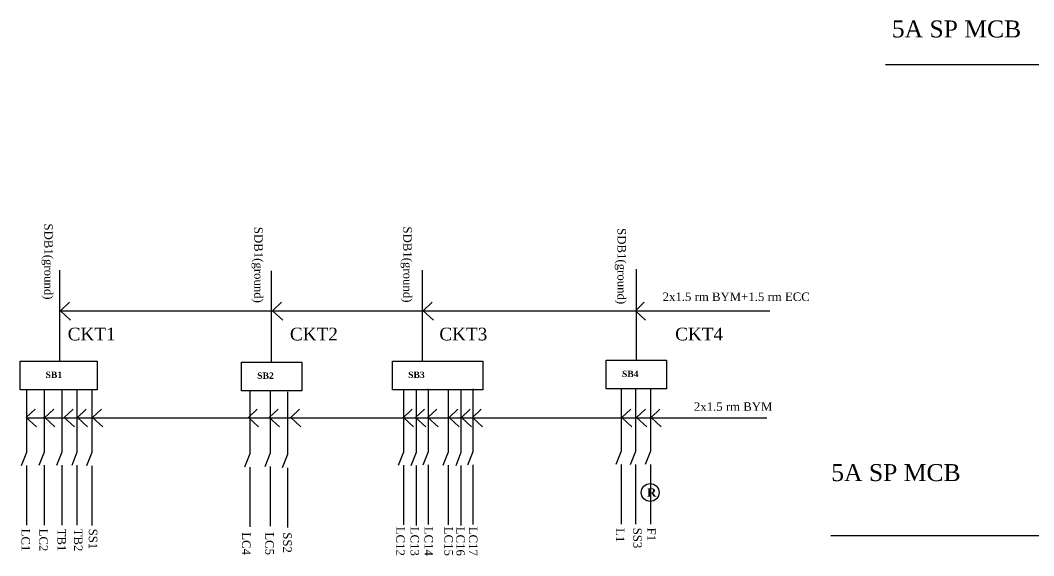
# Model space of a CAD drawing. Header units: inches. Extents: x -7121 to -1666, y 2270 to 5014.
# Drawn here: x -4732 to -3534, y 2448 to 3080 of the extents above; entities that cross this region are included whole.
import ezdxf

# ---------------------------------------------------------------- set-up
doc = ezdxf.new("R2010")
doc.units = ezdxf.units.IN
doc.header["$MEASUREMENT"] = 0
doc.linetypes.add('ACAD_ISO02W100', pattern=[15, 12, -3])
doc.layers.add('Diagram', color=7, linetype='ACAD_ISO02W100')
doc.styles.get("Standard").update_dxf_attribs({"font": 'times.ttf', "height": 6})

# ---------------------------------------------------------------- blocks, each defined once
blk = doc.blocks.new('SWITCH')
at = {"layer": 'Diagram', "linetype": 'Continuous'}
for p, q in [((0, 0), (0, -135.5)), ((0, -135.5), (0, -148.5)), ((0, -148.5), (-12.5, -180)), ((0, -179.5), (0, -320.5)), ((-1, -205), (-1, -205))]:
    blk.add_line(p, q, dxfattribs=at)

msp = doc.modelspace()

# ---------------------------------------------------------------- linework, layer by layer
at = {"layer": 'Diagram', "linetype": 'Continuous'}
for p, q in [((-3146.00001, 3027), (-3709.50001, 3027)), ((-4684.58841, 2677.42659), (-4684.58841, 2784.92659)), ((-4434.58841, 2676.42659), (-4434.58841, 2783.92659)), ((-4256.33841, 2677.42659), (-4256.33841, 2784.92659)), ((-4003.77463, 2678.49375), (-4003.77463, 2785.99375)), ((-4684, 2737), (-4673.5, 2747)), ((-4433.5, 2737), (-4423, 2747)), ((-4255.5, 2737), (-4245, 2747)), ((-4005, 2737), (-3994.5, 2747)), ((-4672, 2726), (-4684, 2737)), ((-4683.5, 2737), (-3846, 2737)), ((-4421.5, 2726), (-4433.5, 2737)), ((-4243.5, 2726), (-4255.5, 2737)), ((-3993, 2726), (-4005, 2737)), ((-4731.5, 2643.67659), (-4731.5, 2677.42659)), ((-4731.5, 2677.42659), (-4720.21341, 2677.42659)), ((-4648.96341, 2677.42659), (-4640.5, 2677.42659)), ((-4640.5, 2677.42659), (-4640.5, 2643.67659)), ((-4220.71341, 2677.42659), (-4185, 2677.42659)), ((-4185, 2677.42659), (-4185, 2643.67659)), ((-4720.21341, 2643.67659), (-4731.5, 2643.67659)), ((-4640.5, 2643.67659), (-4648.96341, 2643.67659)), ((-4185, 2643.67659), (-4220.71341, 2643.67659)), ((-4724.5, 2611), (-4714, 2621)), ((-4712.5, 2600), (-4724.5, 2611)), ((-4724, 2610.5), (-3849.5, 2610.5)), ((-4702.5, 2611), (-4692, 2621)), ((-4690.5, 2600), (-4702.5, 2611)), ((-4679.5, 2611), (-4669, 2621)), ((-4667.5, 2600), (-4679.5, 2611)), ((-4664, 2611), (-4653.5, 2621)), ((-4652, 2600), (-4664, 2611)), ((-4646, 2611), (-4635.5, 2621)), ((-4634, 2600), (-4646, 2611)), ((-4462, 2611), (-4451.5, 2621)), ((-4450, 2600), (-4462, 2611)), ((-4437.5, 2611), (-4427, 2621)), ((-4425.5, 2600), (-4437.5, 2611)), ((-4412, 2611), (-4401.5, 2621)), ((-4400, 2600), (-4412, 2611)), ((-4279, 2611), (-4268.5, 2621)), ((-4267, 2600), (-4279, 2611)), ((-4264.5, 2611), (-4254, 2621)), ((-4252.5, 2600), (-4264.5, 2611)), ((-4250, 2611), (-4239.5, 2621)), ((-4238, 2600), (-4250, 2611)), ((-4225, 2611), (-4214.5, 2621)), ((-4213, 2600), (-4225, 2611)), ((-4210.5, 2611), (-4200, 2621)), ((-4198.5, 2600), (-4210.5, 2611)), ((-4197.5, 2611), (-4187, 2621)), ((-4185.5, 2600), (-4197.5, 2611)), ((-4021, 2611), (-4010.5, 2621)), ((-4009, 2600), (-4021, 2611)), ((-4003.5, 2611), (-3993, 2621)), ((-3991.5, 2600), (-4003.5, 2611)), ((-3986.5, 2611), (-3976, 2621)), ((-3974.5, 2600), (-3986.5, 2611)), ((-2838.59971, 2471.5), (-3774.09971, 2471.5))]:
    msp.add_line(p, q, dxfattribs=at)
for points in [[(-4720.21341, 2677.42659), (-4648.96341, 2677.42659)], [(-4220.71341, 2643.67659), (-4291.96341, 2643.67659), (-4291.96341, 2677.42659), (-4220.71341, 2677.42659)], [(-4648.96341, 2643.67659), (-4720.21341, 2643.67659)]]:
    msp.add_lwpolyline(points, dxfattribs=at)
for points in [[(-4470.21341, 2676.42659), (-4398.96341, 2676.42659), (-4398.96341, 2642.67659), (-4470.21341, 2642.67659)], [(-4039.39963, 2678.49375), (-3968.14963, 2678.49375), (-3968.14963, 2644.74375), (-4039.39963, 2644.74375)]]:
    msp.add_lwpolyline(points, close=True, dxfattribs=at)
msp.add_circle((-3987.5, 2522.5), 10.5, dxfattribs=at)

# ---------------------------------------------------------------- block references
at = {"layer": 'Diagram', "linetype": 'Continuous', "xscale": 0.5, "yscale": 0.5, "zscale": 0.5}
for p in [(-4724.07773, 2644.01442), (-4703.32501, 2644.32126), (-4682.33841, 2644.32126), (-4664.5249, 2644.32126), (-4647.04895, 2643.87703), (-4460.53599, 2642.31115), (-4436.35154, 2642.98206), (-4415.76313, 2641.48206), (-4278.90753, 2644.48272), (-4263.88194, 2643.96045), (-4249.7724, 2644.93944), (-4226, 2644.48272), (-4210.97441, 2643.96045), (-4196.86487, 2644.93944), (-4021.89964, 2645.38842), (-4005, 2645.32126), (-3987.14964, 2645.38842)]:
    msp.add_blockref('SWITCH', p, dxfattribs=at)

# ---------------------------------------------------------------- texts
at = {"layer": 'Diagram', "linetype": 'Continuous', "attachment_point": 1}
for s, insert, char_height, width in [('5A SP MCB', (-3702.09972, 3079.53097), 20, 240), ('2x1.5 rm BYM+1.5 rm ECC', (-3972.78407, 2758.49451), 10, 222.8697901), ('CKT1', (-4675.5, 2717), 15, 74.5), ('CKT2', (-4413, 2717), 15, 74.5), ('CKT3', (-4236.5, 2717), 15, 74.5), ('CKT4', (-3958, 2717), 15, 74.5), ('{\\fTimes New Roman|b1|i0|c0|p18;SB1}', (-4701.59956, 2665.13778), 7.5, 92.5), ('{\\fTimes New Roman|b1|i0|c0|p18;SB2}', (-4451.59956, 2664.13778), 7.5, 92.5), ('{\\fTimes New Roman|b1|i0|c0|p18;SB3}', (-4273.34956, 2665.13778), 7.5, 92.5), ('{\\fTimes New Roman|b1|i0|c0|p18;SB4}', (-4020.78578, 2666.20494), 7.5, 92.5), ('2x1.5 rm BYM', (-3935.86979, 2628.88771), 10, 152), ('5A SP MCB', (-3773.59971, 2556), 20, 240), ('{\\fTimes New Roman|b1|i0|c0|p18;R}', (-3991.17364, 2527.60172), 10, 14.5)]:
    msp.add_mtext(s, dxfattribs=dict(at, insert=insert, char_height=char_height, width=width))
at = {"layer": 'Diagram', "linetype": 'Continuous', "char_height": 10, "attachment_point": 1, "rotation": 270}
for s, insert, width in [('SDB1(ground)', (-4693.08976, 2840), 157.6910616), ('SDB1(ground)', (-4445.06092, 2836), 157.6910616), ('SDB1(ground)', (-4269.06092, 2836.5), 157.6910616), ('SDB1(ground)', (-4016.06092, 2834.5), 157.6910616), ('LC1', (-4720.01805, 2479.86869), 19.5), ('LC2', (-4699.01805, 2479.86869), 19.5), ('TB1', (-4677.51805, 2479.86869), 19.5), ('TB2', (-4658.01805, 2479.86869), 19.5), ('SS1', (-4640.51805, 2479.86869), 19.5), ('LC12', (-4277.47826, 2482.08069), 19.5), ('LC13', (-4260.47826, 2482.08069), 19.5), ('LC14', (-4243.97826, 2482.08069), 19.5), ('LC15', (-4220.47826, 2482.08069), 19.5), ('LC16', (-4206.47826, 2482.08069), 19.5), ('LC17', (-4191.47826, 2482.08069), 19.5), ('L1', (-4017.97607, 2480.46356), 19.5), ('SS3', (-3997.47607, 2480.96356), 19.5), ('F1', (-3980.97607, 2480.96356), 19.5), ('LC4', (-4459.5, 2475.57936), 19.5), ('LC5', (-4432, 2475.57936), 19.5), ('SS2', (-4411, 2475.57936), 19.5)]:
    msp.add_mtext(s, dxfattribs=dict(at, insert=insert, width=width))

doc.saveas('drawing.dxf')
